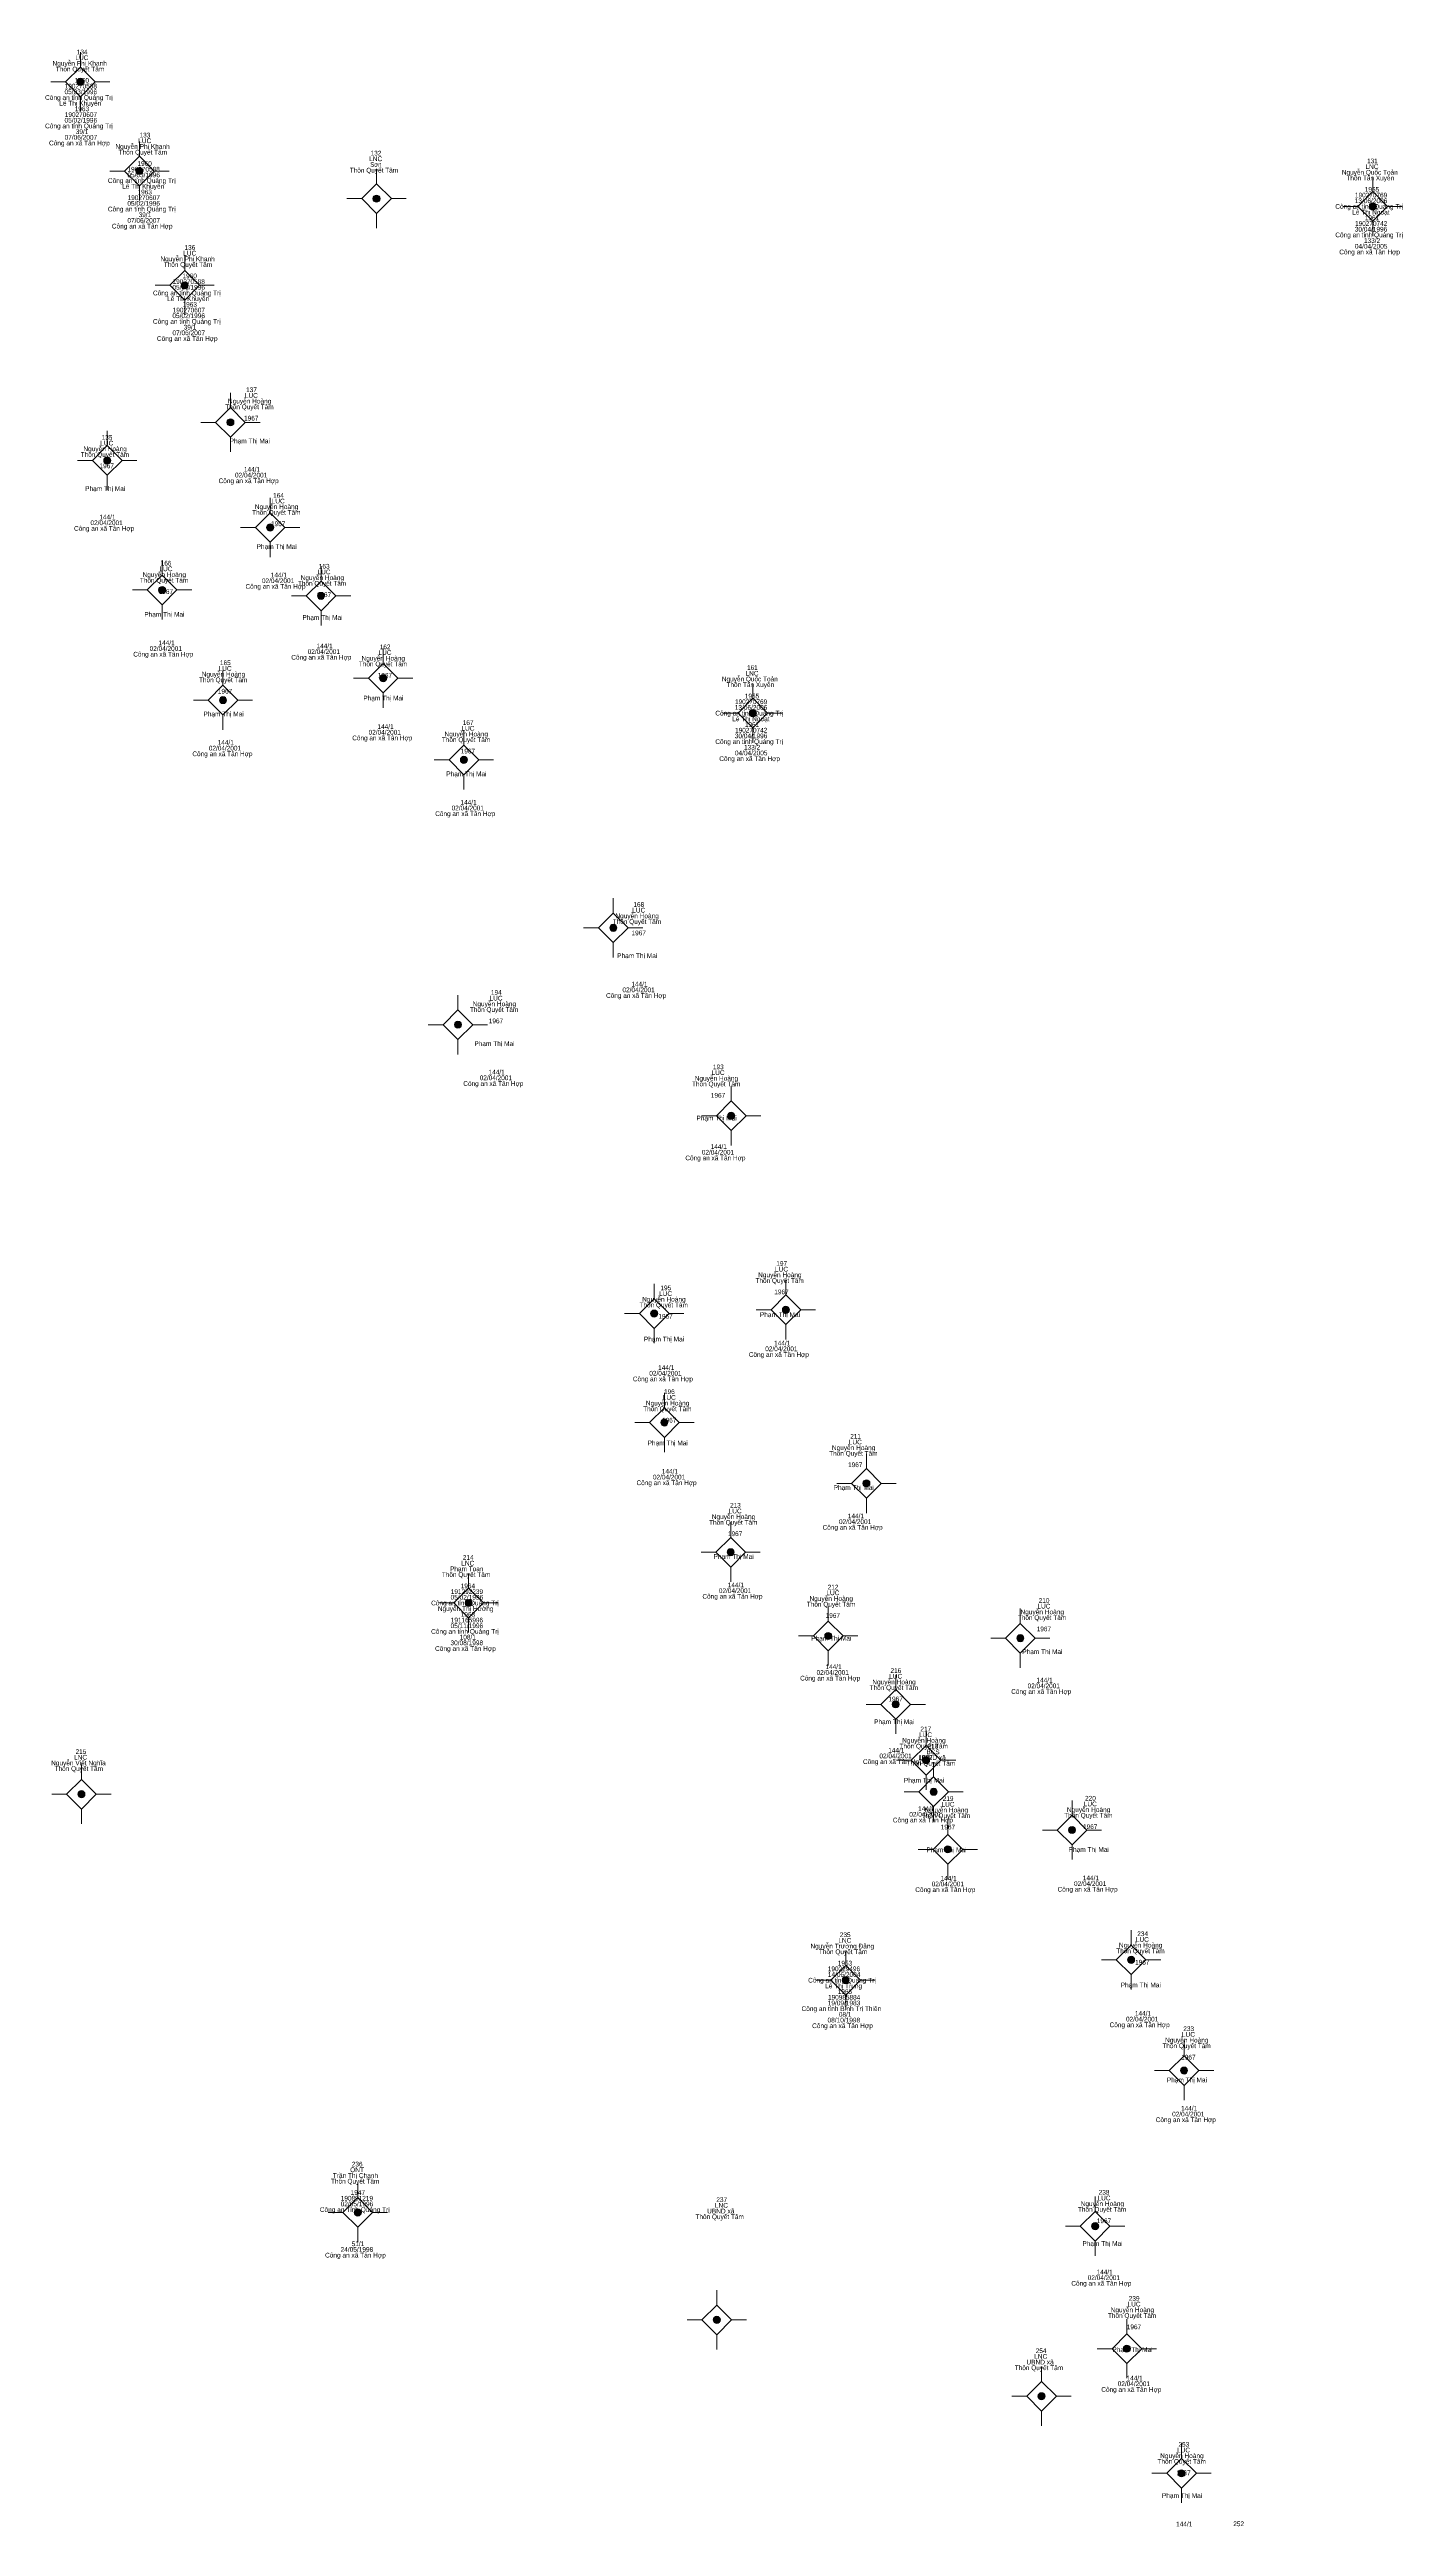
# Model space of a CAD drawing. Header units: metres. Extents: x 550999 to 552168, y 1840734 to 1841978.
# Drawn here: x 550998.7 to 551112.8, y 1841221.8 to 1841430.8 of the extents above; entities that cross this region are included whole.
import ezdxf
from ezdxf.enums import TextEntityAlignment as Align

# ---------------------------------------------------------------- set-up
doc = ezdxf.new("R2010")
doc.units = ezdxf.units.M
doc.header["$LTSCALE"] = 0.16
doc.layers.add('11', color=7, linetype='Continuous', lineweight=13)
doc.layers.add('15', color=7, linetype='Continuous')

msp = doc.modelspace()

# ---------------------------------------------------------------- hatches: boundary and pattern name
at = {"layer": '11'}
for points in [[(551001.6295, 1841428.05, 1), (551001.0295, 1841428.05, 1)], [(551006.6095, 1841420.53, 1), (551006.0095, 1841420.53, 1)], [(551026.6095, 1841418.2, 1), (551026.0095, 1841418.2, 1)], [(551110.6395, 1841417.54, 1), (551110.0395, 1841417.54, 1)], [(551010.4295, 1841410.89, 1), (551009.8295, 1841410.89, 1)], [(551014.2895, 1841399.33, 1), (551013.6895, 1841399.33, 1)], [(551003.8995, 1841396.12, 1), (551003.2995, 1841396.12, 1)], [(551017.6395, 1841390.46, 1), (551017.0395, 1841390.46, 1)], [(551008.5295, 1841385.19, 1), (551007.9295, 1841385.19, 1)], [(551021.9295, 1841384.69, 1), (551021.3295, 1841384.69, 1)], [(551027.1695, 1841377.75, 1), (551026.5695, 1841377.75, 1)], [(551013.6595, 1841375.9, 1), (551013.0595, 1841375.9, 1)], [(551058.3495, 1841374.8, 1), (551057.7495, 1841374.8, 1)], [(551033.9795, 1841370.86, 1), (551033.3795, 1841370.86, 1)], [(551046.5795, 1841356.69, 1), (551045.9795, 1841356.69, 1)], [(551033.4795, 1841348.52, 1), (551032.8795, 1841348.52, 1)], [(551056.5295, 1841340.84, 1), (551055.9295, 1841340.84, 1)], [(551050.0295, 1841324.15, 1), (551049.4295, 1841324.15, 1)], [(551061.1395, 1841324.47, 1), (551060.5395, 1841324.47, 1)], [(551050.8895, 1841314.96, 1), (551050.2895, 1841314.96, 1)], [(551067.9295, 1841309.83, 1), (551067.3295, 1841309.83, 1)], [(551056.4795, 1841304.02, 1), (551055.8795, 1841304.02, 1)], [(551034.3795, 1841299.74, 1), (551033.7795, 1841299.74, 1)], [(551064.7095, 1841296.96, 1), (551064.1095, 1841296.96, 1)], [(551080.9095, 1841296.77, 1), (551080.3095, 1841296.77, 1)], [(551070.3995, 1841291.19, 1), (551069.7995, 1841291.19, 1)], [(551072.9595, 1841286.48, 1), (551072.3595, 1841286.48, 1)], [(551001.7195, 1841283.61, 1), (551001.1195, 1841283.61, 1)], [(551073.5995, 1841283.82, 1), (551072.9995, 1841283.82, 1)], [(551074.7995, 1841278.96, 1), (551074.1995, 1841278.96, 1)], [(551085.2695, 1841280.59, 1), (551084.6695, 1841280.59, 1)], [(551090.2495, 1841269.64, 1), (551089.6495, 1841269.64, 1)], [(551066.1795, 1841267.92, 1), (551065.5795, 1841267.92, 1)], [(551094.7195, 1841260.3, 1), (551094.1195, 1841260.3, 1)], [(551025.0295, 1841248.33, 1), (551024.4295, 1841248.33, 1)], [(551087.2195, 1841247.17, 1), (551086.6195, 1841247.17, 1)], [(551055.3095, 1841239.27, 1), (551054.7095, 1841239.27, 1)], [(551089.8995, 1841236.84, 1), (551089.2995, 1841236.84, 1)], [(551082.6995, 1841232.83, 1), (551082.0995, 1841232.83, 1)], [(551094.5095, 1841226.33, 1), (551093.9095, 1841226.33, 1)]]:
    msp.add_hatch(color=256, dxfattribs=at).paths.add_polyline_path(points)

# ---------------------------------------------------------------- linework, layer by layer
for p, q in [((551001.33, 1841430.55), (551001.33, 1841429.3)), ((551000.08, 1841428.05), (550998.83, 1841428.05)), ((551003.83, 1841428.05), (551002.58, 1841428.05)), ((551001.33, 1841426.8), (551001.33, 1841425.55)), ((551006.31, 1841423.03), (551006.31, 1841421.78)), ((551005.06, 1841420.53), (551003.81, 1841420.53)), ((551006.31, 1841419.28), (551006.31, 1841418.03)), ((551008.81, 1841420.53), (551007.56, 1841420.53)), ((551026.31, 1841420.7), (551026.31, 1841419.45)), ((551110.34, 1841420.04), (551110.34, 1841418.79)), ((551025.06, 1841418.2), (551023.81, 1841418.2)), ((551026.31, 1841416.95), (551026.31, 1841415.7)), ((551028.81, 1841418.2), (551027.56, 1841418.2)), ((551109.09, 1841417.54), (551107.84, 1841417.54)), ((551112.84, 1841417.54), (551111.59, 1841417.54)), ((551110.34, 1841416.29), (551110.34, 1841415.04)), ((551010.13, 1841413.39), (551010.13, 1841412.14)), ((551008.88, 1841410.89), (551007.63, 1841410.89)), ((551012.63, 1841410.89), (551011.38, 1841410.89)), ((551010.13, 1841409.64), (551010.13, 1841408.39)), ((551013.99, 1841401.83), (551013.99, 1841400.58)), ((551003.6, 1841398.62), (551003.6, 1841397.37)), ((551012.74, 1841399.33), (551011.49, 1841399.33)), ((551016.49, 1841399.33), (551015.24, 1841399.33)), ((551002.35, 1841396.12), (551001.1, 1841396.12)), ((551006.1, 1841396.12), (551004.85, 1841396.12)), ((551013.99, 1841398.08), (551013.99, 1841396.83)), ((551003.6, 1841394.87), (551003.6, 1841393.62)), ((551017.34, 1841392.96), (551017.34, 1841391.71)), ((551016.09, 1841390.46), (551014.84, 1841390.46)), ((551019.84, 1841390.46), (551018.59, 1841390.46)), ((551008.23, 1841387.69), (551008.23, 1841386.44)), ((551017.34, 1841389.21), (551017.34, 1841387.96)), ((551021.63, 1841387.19), (551021.63, 1841385.94)), ((551006.98, 1841385.19), (551005.73, 1841385.19)), ((551008.23, 1841383.94), (551008.23, 1841382.69)), ((551010.73, 1841385.19), (551009.48, 1841385.19)), ((551020.38, 1841384.69), (551019.13, 1841384.69)), ((551024.13, 1841384.69), (551022.88, 1841384.69)), ((551021.63, 1841383.44), (551021.63, 1841382.19)), ((551026.87, 1841380.25), (551026.87, 1841379)), ((551013.36, 1841378.4), (551013.36, 1841377.15)), ((551025.62, 1841377.75), (551024.37, 1841377.75)), ((551029.37, 1841377.75), (551028.12, 1841377.75)), ((551058.05, 1841377.3), (551058.05, 1841376.05)), ((551012.11, 1841375.9), (551010.86, 1841375.9)), ((551015.86, 1841375.9), (551014.61, 1841375.9)), ((551026.87, 1841376.5), (551026.87, 1841375.25)), ((551013.36, 1841374.65), (551013.36, 1841373.4)), ((551033.68, 1841373.36), (551033.68, 1841372.11)), ((551056.8, 1841374.8), (551055.55, 1841374.8)), ((551058.05, 1841373.55), (551058.05, 1841372.3)), ((551060.55, 1841374.8), (551059.3, 1841374.8)), ((551032.43, 1841370.86), (551031.18, 1841370.86)), ((551033.68, 1841369.61), (551033.68, 1841368.36)), ((551036.18, 1841370.86), (551034.93, 1841370.86)), ((551046.28, 1841359.19), (551046.28, 1841357.94)), ((551045.03, 1841356.69), (551043.78, 1841356.69)), ((551048.78, 1841356.69), (551047.53, 1841356.69)), ((551046.28, 1841355.44), (551046.28, 1841354.19)), ((551033.18, 1841351.02), (551033.18, 1841349.77)), ((551031.93, 1841348.52), (551030.68, 1841348.52)), ((551035.68, 1841348.52), (551034.43, 1841348.52)), ((551033.18, 1841347.27), (551033.18, 1841346.02)), ((551056.23, 1841343.34), (551056.23, 1841342.09)), ((551054.98, 1841340.84), (551053.73, 1841340.84)), ((551058.73, 1841340.84), (551057.48, 1841340.84)), ((551056.23, 1841339.59), (551056.23, 1841338.34)), ((551049.73, 1841326.65), (551049.73, 1841325.4)), ((551060.84, 1841326.97), (551060.84, 1841325.72)), ((551048.48, 1841324.15), (551047.23, 1841324.15)), ((551049.73, 1841322.9), (551049.73, 1841321.65)), ((551052.23, 1841324.15), (551050.98, 1841324.15)), ((551059.59, 1841324.47), (551058.34, 1841324.47)), ((551060.84, 1841323.22), (551060.84, 1841321.97)), ((551063.34, 1841324.47), (551062.09, 1841324.47)), ((551050.59, 1841317.46), (551050.59, 1841316.21)), ((551049.34, 1841314.96), (551048.09, 1841314.96)), ((551053.09, 1841314.96), (551051.84, 1841314.96)), ((551050.59, 1841313.71), (551050.59, 1841312.46)), ((551067.63, 1841312.33), (551067.63, 1841311.08)), ((551066.38, 1841309.83), (551065.13, 1841309.83)), ((551067.63, 1841308.58), (551067.63, 1841307.33)), ((551070.13, 1841309.83), (551068.88, 1841309.83)), ((551056.18, 1841306.52), (551056.18, 1841305.27)), ((551034.08, 1841302.24), (551034.08, 1841300.99)), ((551054.93, 1841304.02), (551053.68, 1841304.02)), ((551056.18, 1841302.77), (551056.18, 1841301.52)), ((551058.68, 1841304.02), (551057.43, 1841304.02)), ((551032.83, 1841299.74), (551031.58, 1841299.74)), ((551034.08, 1841298.49), (551034.08, 1841297.24)), ((551036.58, 1841299.74), (551035.33, 1841299.74)), ((551064.41, 1841299.46), (551064.41, 1841298.21)), ((551080.61, 1841299.27), (551080.61, 1841298.02)), ((551063.16, 1841296.96), (551061.91, 1841296.96)), ((551066.91, 1841296.96), (551065.66, 1841296.96)), ((551079.36, 1841296.77), (551078.11, 1841296.77)), ((551083.11, 1841296.77), (551081.86, 1841296.77)), ((551064.41, 1841295.71), (551064.41, 1841294.46)), ((551070.1, 1841293.69), (551070.1, 1841292.44)), ((551080.61, 1841295.52), (551080.61, 1841294.27)), ((551068.85, 1841291.19), (551067.6, 1841291.19)), ((551070.1, 1841289.94), (551070.1, 1841288.69)), ((551072.6, 1841291.19), (551071.35, 1841291.19)), ((551072.66, 1841288.98), (551072.66, 1841287.73)), ((551001.42, 1841286.11), (551001.42, 1841284.86)), ((551071.41, 1841286.48), (551070.16, 1841286.48)), ((551073.3, 1841286.32), (551073.3, 1841285.07)), ((551075.16, 1841286.48), (551073.91, 1841286.48)), ((551000.17, 1841283.61), (550998.92, 1841283.61)), ((551003.92, 1841283.61), (551002.67, 1841283.61)), ((551072.05, 1841283.82), (551070.8, 1841283.82)), ((551072.66, 1841285.23), (551072.66, 1841283.98)), ((551075.8, 1841283.82), (551074.55, 1841283.82)), ((551001.42, 1841282.36), (551001.42, 1841281.11)), ((551073.3, 1841282.57), (551073.3, 1841281.32)), ((551074.5, 1841281.46), (551074.5, 1841280.21)), ((551084.97, 1841283.09), (551084.97, 1841281.84)), ((551083.72, 1841280.59), (551082.47, 1841280.59)), ((551084.97, 1841279.34), (551084.97, 1841278.09)), ((551087.47, 1841280.59), (551086.22, 1841280.59)), ((551073.25, 1841278.96), (551072, 1841278.96)), ((551074.5, 1841277.71), (551074.5, 1841276.46)), ((551077, 1841278.96), (551075.75, 1841278.96)), ((551089.95, 1841272.14), (551089.95, 1841270.89)), ((551065.88, 1841270.42), (551065.88, 1841269.17)), ((551088.7, 1841269.64), (551087.45, 1841269.64)), ((551092.45, 1841269.64), (551091.2, 1841269.64)), ((551064.63, 1841267.92), (551063.38, 1841267.92)), ((551065.88, 1841266.67), (551065.88, 1841265.42)), ((551068.38, 1841267.92), (551067.13, 1841267.92)), ((551089.95, 1841268.39), (551089.95, 1841267.14)), ((551094.42, 1841262.8), (551094.42, 1841261.55)), ((551093.17, 1841260.3), (551091.92, 1841260.3)), ((551096.92, 1841260.3), (551095.67, 1841260.3)), ((551094.42, 1841259.05), (551094.42, 1841257.8)), ((551024.73, 1841250.83), (551024.73, 1841249.58)), ((551023.48, 1841248.33), (551022.23, 1841248.33)), ((551027.23, 1841248.33), (551025.98, 1841248.33)), ((551086.92, 1841249.67), (551086.92, 1841248.42)), ((551024.73, 1841247.08), (551024.73, 1841245.83)), ((551085.67, 1841247.17), (551084.42, 1841247.17)), ((551086.92, 1841245.92), (551086.92, 1841244.67)), ((551089.42, 1841247.17), (551088.17, 1841247.17)), ((551055.01, 1841241.77), (551055.01, 1841240.52)), ((551089.6, 1841239.34), (551089.6, 1841238.09)), ((551053.76, 1841239.27), (551052.51, 1841239.27)), ((551055.01, 1841238.02), (551055.01, 1841236.77)), ((551057.51, 1841239.27), (551056.26, 1841239.27)), ((551082.4, 1841235.33), (551082.4, 1841234.08)), ((551088.35, 1841236.84), (551087.1, 1841236.84)), ((551089.6, 1841235.59), (551089.6, 1841234.34)), ((551092.1, 1841236.84), (551090.85, 1841236.84)), ((551081.15, 1841232.83), (551079.9, 1841232.83)), ((551082.4, 1841231.58), (551082.4, 1841230.33)), ((551084.9, 1841232.83), (551083.65, 1841232.83)), ((551094.21, 1841228.83), (551094.21, 1841227.58)), ((551092.96, 1841226.33), (551091.71, 1841226.33)), ((551094.21, 1841225.08), (551094.21, 1841223.83)), ((551096.71, 1841226.33), (551095.46, 1841226.33))]:
    msp.add_line(p, q, dxfattribs=at)
for points in [[(551001.33, 1841429.3), (551000.08, 1841428.05), (551001.33, 1841426.8), (551002.58, 1841428.05)], [(551006.31, 1841421.78), (551005.06, 1841420.53), (551006.31, 1841419.28), (551007.56, 1841420.53)], [(551026.31, 1841419.45), (551025.06, 1841418.2), (551026.31, 1841416.95), (551027.56, 1841418.2)], [(551110.34, 1841418.79), (551109.09, 1841417.54), (551110.34, 1841416.29), (551111.59, 1841417.54)], [(551010.13, 1841412.14), (551008.88, 1841410.89), (551010.13, 1841409.64), (551011.38, 1841410.89)], [(551013.99, 1841400.58), (551012.74, 1841399.33), (551013.99, 1841398.08), (551015.24, 1841399.33)], [(551003.6, 1841397.37), (551002.35, 1841396.12), (551003.6, 1841394.87), (551004.85, 1841396.12)], [(551017.34, 1841391.71), (551016.09, 1841390.46), (551017.34, 1841389.21), (551018.59, 1841390.46)], [(551008.23, 1841386.44), (551006.98, 1841385.19), (551008.23, 1841383.94), (551009.48, 1841385.19)], [(551021.63, 1841385.94), (551020.38, 1841384.69), (551021.63, 1841383.44), (551022.88, 1841384.69)], [(551026.87, 1841379), (551025.62, 1841377.75), (551026.87, 1841376.5), (551028.12, 1841377.75)], [(551013.36, 1841377.15), (551012.11, 1841375.9), (551013.36, 1841374.65), (551014.61, 1841375.9)], [(551058.05, 1841376.05), (551056.8, 1841374.8), (551058.05, 1841373.55), (551059.3, 1841374.8)], [(551033.68, 1841372.11), (551032.43, 1841370.86), (551033.68, 1841369.61), (551034.93, 1841370.86)], [(551046.28, 1841357.94), (551045.03, 1841356.69), (551046.28, 1841355.44), (551047.53, 1841356.69)], [(551033.18, 1841349.77), (551031.93, 1841348.52), (551033.18, 1841347.27), (551034.43, 1841348.52)], [(551056.23, 1841342.09), (551054.98, 1841340.84), (551056.23, 1841339.59), (551057.48, 1841340.84)], [(551049.73, 1841325.4), (551048.48, 1841324.15), (551049.73, 1841322.9), (551050.98, 1841324.15)], [(551060.84, 1841325.72), (551059.59, 1841324.47), (551060.84, 1841323.22), (551062.09, 1841324.47)], [(551050.59, 1841316.21), (551049.34, 1841314.96), (551050.59, 1841313.71), (551051.84, 1841314.96)], [(551067.63, 1841311.08), (551066.38, 1841309.83), (551067.63, 1841308.58), (551068.88, 1841309.83)], [(551056.18, 1841305.27), (551054.93, 1841304.02), (551056.18, 1841302.77), (551057.43, 1841304.02)], [(551034.08, 1841300.99), (551032.83, 1841299.74), (551034.08, 1841298.49), (551035.33, 1841299.74)], [(551064.41, 1841298.21), (551063.16, 1841296.96), (551064.41, 1841295.71), (551065.66, 1841296.96)], [(551080.61, 1841298.02), (551079.36, 1841296.77), (551080.61, 1841295.52), (551081.86, 1841296.77)], [(551070.1, 1841292.44), (551068.85, 1841291.19), (551070.1, 1841289.94), (551071.35, 1841291.19)], [(551072.66, 1841287.73), (551071.41, 1841286.48), (551072.66, 1841285.23), (551073.91, 1841286.48)], [(551001.42, 1841284.86), (551000.17, 1841283.61), (551001.42, 1841282.36), (551002.67, 1841283.61)], [(551073.3, 1841285.07), (551072.05, 1841283.82), (551073.3, 1841282.57), (551074.55, 1841283.82)], [(551084.97, 1841281.84), (551083.72, 1841280.59), (551084.97, 1841279.34), (551086.22, 1841280.59)], [(551074.5, 1841280.21), (551073.25, 1841278.96), (551074.5, 1841277.71), (551075.75, 1841278.96)], [(551089.95, 1841270.89), (551088.7, 1841269.64), (551089.95, 1841268.39), (551091.2, 1841269.64)], [(551065.88, 1841269.17), (551064.63, 1841267.92), (551065.88, 1841266.67), (551067.13, 1841267.92)], [(551094.42, 1841261.55), (551093.17, 1841260.3), (551094.42, 1841259.05), (551095.67, 1841260.3)], [(551024.73, 1841249.58), (551023.48, 1841248.33), (551024.73, 1841247.08), (551025.98, 1841248.33)], [(551086.92, 1841248.42), (551085.67, 1841247.17), (551086.92, 1841245.92), (551088.17, 1841247.17)], [(551055.01, 1841240.52), (551053.76, 1841239.27), (551055.01, 1841238.02), (551056.26, 1841239.27)], [(551089.6, 1841238.09), (551088.35, 1841236.84), (551089.6, 1841235.59), (551090.85, 1841236.84)], [(551082.4, 1841234.08), (551081.15, 1841232.83), (551082.4, 1841231.58), (551083.65, 1841232.83)], [(551094.21, 1841227.58), (551092.96, 1841226.33), (551094.21, 1841225.08), (551095.46, 1841226.33)]]:
    msp.add_lwpolyline(points, close=True, dxfattribs=at)
for centre in [(551001.3295, 1841428.05), (551006.3095, 1841420.53), (551026.3095, 1841418.2), (551110.3395, 1841417.54), (551010.1295, 1841410.89), (551013.9895, 1841399.33), (551003.5995, 1841396.12), (551017.3395, 1841390.46), (551008.2295, 1841385.19), (551021.6295, 1841384.69), (551026.8695, 1841377.75), (551013.3595, 1841375.9), (551058.0495, 1841374.8), (551033.6795, 1841370.86), (551046.2795, 1841356.69), (551033.1795, 1841348.52), (551056.2295, 1841340.84), (551049.7295, 1841324.15), (551060.8395, 1841324.47), (551050.5895, 1841314.96), (551067.6295, 1841309.83), (551056.1795, 1841304.02), (551034.0795, 1841299.74), (551064.4095, 1841296.96), (551080.6095, 1841296.77), (551070.0995, 1841291.19), (551072.6595, 1841286.48), (551001.4195, 1841283.61), (551073.2995, 1841283.82), (551074.4995, 1841278.96), (551084.9695, 1841280.59), (551089.9495, 1841269.64), (551065.8795, 1841267.92), (551094.4195, 1841260.3), (551024.7295, 1841248.33), (551086.9195, 1841247.17), (551055.0095, 1841239.27), (551089.5995, 1841236.84), (551082.3995, 1841232.83), (551094.2095, 1841226.33)]:
    msp.add_circle(centre, 0.3, dxfattribs=at)

# ---------------------------------------------------------------- texts
at = {"layer": '15'}
for s, width, p in [('Nguyễn Phi Khanh', 0.9, (551001.275, 1841429.41)), ('LUC', 0.95, (551001.46, 1841429.89)), ('134', 0.85, (551001.485, 1841430.37)), ('Thôn Quyết Tâm', 0.85, (551001.3, 1841428.93)), ('05/03/1996', 0.9, (551001.37, 1841427.01)), ('190270588', 0.85, (551001.37, 1841427.49)), ('1960', 0.85, (551001.455, 1841427.97)), ('Công an tỉnh Quảng Trị', 0.9, (551001.21, 1841426.53)), ('Lê Thị Khuyến', 0.9, (551001.325, 1841426.05)), ('190270607', 0.85, (551001.38, 1841425.09)), ('1963', 0.85, (551001.46, 1841425.57)), ('Công an tỉnh Quảng Trị', 0.9, (551001.21, 1841424.13)), ('05/02/1996', 0.9, (551001.37, 1841424.61)), ('07/06/2007', 0.9, (551001.375, 1841423.17)), ('39/1', 0.85, (551001.475, 1841423.65)), ('LUC', 0.95, (551006.76, 1841422.88)), ('133', 0.85, (551006.78, 1841423.36)), ('Công an xã Tân Hợp', 0.9, (551001.25, 1841422.69)), ('Nguyễn Phi Khanh', 0.9, (551006.575, 1841422.4)), ('Thôn Quyết Tâm', 0.85, (551006.6, 1841421.92)), ('1960', 0.85, (551006.755, 1841420.96)), ('LNC', 0.95, (551026.24, 1841421.36)), ('Sơn', 0.75, (551026.255, 1841420.88)), ('132', 0.85, (551026.265, 1841421.84)), ('LNC', 0.95, (551110.27, 1841420.7)), ('131', 0.8, (551110.305, 1841421.18)), ('Công an tỉnh Quảng Trị', 0.9, (551006.51, 1841419.52)), ('Lê Thị Khuyến', 0.9, (551006.625, 1841419.04)), ('05/03/1996', 0.9, (551006.67, 1841420)), ('190270588', 0.85, (551006.67, 1841420.48)), ('Thôn Quyết Tâm', 0.85, (551026.09, 1841420.4)), ('Nguyễn Quốc Toản', 0.85, (551110.085, 1841420.22)), ('Thôn Tân Xuyên', 0.85, (551110.125, 1841419.74)), ('1955', 0.85, (551110.27, 1841418.78)), ('Công an tỉnh Quảng Trị', 0.9, (551006.51, 1841417.12)), ('05/02/1996', 0.9, (551006.67, 1841417.6)), ('190270607', 0.85, (551006.68, 1841418.08)), ('1963', 0.85, (551006.76, 1841418.56)), ('39/1', 0.85, (551006.775, 1841416.64)), ('Công an tỉnh Quảng Trị', 0.9, (551110.03, 1841417.34)), ('Lê Thị Ngoạt', 0.9, (551110.175, 1841416.86)), ('13/06/2006', 0.9, (551110.19, 1841417.82)), ('190270769', 0.85, (551110.195, 1841418.3)), ('Công an xã Tân Hợp', 0.9, (551006.55, 1841415.68)), ('07/06/2007', 0.9, (551006.675, 1841416.16)), ('Công an tỉnh Quảng Trị', 0.9, (551110.03, 1841414.94)), ('30/04/1996', 0.9, (551110.19, 1841415.42)), ('190270742', 0.85, (551110.2, 1841415.9)), ('133/2', 0.85, (551110.275, 1841414.46)), ('1961', 0.8, (551110.275, 1841416.38)), ('Nguyễn Phi Khanh', 0.9, (551010.375, 1841412.92)), ('Thôn Quyết Tâm', 0.85, (551010.4, 1841412.44)), ('LUC', 0.95, (551010.56, 1841413.4)), ('136', 0.85, (551010.57, 1841413.88)), ('Công an xã Tân Hợp', 0.9, (551110.07, 1841413.5)), ('04/04/2005', 0.9, (551110.2, 1841413.98)), ('05/03/1996', 0.9, (551010.47, 1841410.52)), ('190270588', 0.85, (551010.47, 1841411)), ('1960', 0.85, (551010.555, 1841411.48)), ('Công an tỉnh Quảng Trị', 0.9, (551010.31, 1841410.04)), ('Lê Thị Khuyến', 0.9, (551010.425, 1841409.56)), ('190270607', 0.85, (551010.48, 1841408.6)), ('1963', 0.85, (551010.56, 1841409.08)), ('Công an tỉnh Quảng Trị', 0.9, (551010.31, 1841407.64)), ('Công an xã Tân Hợp', 0.9, (551010.35, 1841406.2)), ('05/02/1996', 0.9, (551010.47, 1841408.12)), ('07/06/2007', 0.9, (551010.475, 1841406.68)), ('39/1', 0.85, (551010.575, 1841407.16)), ('Thôn Quyết Tâm', 0.85, (551015.59, 1841400.44)), ('Nguyễn Hoàng', 0.9, (551015.61, 1841400.92)), ('LUC', 0.95, (551015.75, 1841401.4)), ('137', 0.9, (551015.765, 1841401.88)), ('135', 0.85, (551003.58, 1841397.86)), ('1967', 0.85, (551015.745, 1841399.48)), ('Thôn Quyết Tâm', 0.85, (551003.4, 1841396.42)), ('Nguyễn Hoàng', 0.9, (551003.42, 1841396.9)), ('LUC', 0.95, (551003.56, 1841397.38)), ('Phạm Thị Mai', 0.9, (551015.62, 1841397.56)), ('Phạm Thị Mai', 0.9, (551003.43, 1841393.54)), ('1967', 0.85, (551003.555, 1841395.46)), (' Công an xã Tân Hợp ', 0.85, (551015.525, 1841394.2)), (' 02/04/2001', 0.85, (551015.66, 1841394.68)), (' 144/1', 0.85, (551015.73, 1841395.16)), ('Thôn Quyết Tâm', 0.85, (551017.86, 1841391.53)), ('Nguyễn Hoàng', 0.9, (551017.88, 1841392.01)), ('LUC', 0.95, (551018.02, 1841392.49)), ('164', 0.85, (551018.045, 1841392.97)), (' Công an xã Tân Hợp ', 0.85, (551003.335, 1841390.18)), (' 02/04/2001', 0.85, (551003.47, 1841390.66)), (' 144/1', 0.85, (551003.54, 1841391.14)), ('1967', 0.85, (551018.015, 1841390.57)), ('Phạm Thị Mai', 0.9, (551017.89, 1841388.65)), ('Thôn Quyết Tâm', 0.85, (551008.39, 1841385.81)), ('Nguyễn Hoàng', 0.9, (551008.41, 1841386.29)), ('LUC', 0.95, (551008.55, 1841386.77)), ('166', 0.85, (551008.56, 1841387.25)), (' Công an xã Tân Hợp ', 0.85, (551017.795, 1841385.29)), (' 02/04/2001', 0.85, (551017.93, 1841385.77)), (' 144/1', 0.85, (551018, 1841386.25)), ('Thôn Quyết Tâm', 0.85, (551021.72, 1841385.55)), ('Nguyễn Hoàng', 0.9, (551021.74, 1841386.03)), ('LUC', 0.95, (551021.88, 1841386.51)), ('163', 0.85, (551021.9, 1841386.99)), ('1967', 0.85, (551008.545, 1841384.85)), ('1967', 0.85, (551021.875, 1841384.59)), ('Phạm Thị Mai', 0.9, (551008.42, 1841382.93)), ('Phạm Thị Mai', 0.9, (551021.75, 1841382.67)), (' Công an xã Tân Hợp ', 0.85, (551008.325, 1841379.57)), (' 02/04/2001', 0.85, (551008.46, 1841380.05)), (' 144/1', 0.85, (551008.53, 1841380.53)), (' Công an xã Tân Hợp ', 0.85, (551021.655, 1841379.31)), (' 02/04/2001', 0.85, (551021.79, 1841379.79)), (' 144/1', 0.85, (551021.86, 1841380.27)), ('Nguyễn Hoàng', 0.9, (551026.88, 1841379.23)), ('LUC', 0.95, (551027.02, 1841379.71)), ('162', 0.85, (551027.035, 1841380.19)), ('Thôn Quyết Tâm', 0.85, (551013.38, 1841377.41)), ('Nguyễn Hoàng', 0.9, (551013.4, 1841377.89)), ('LUC', 0.95, (551013.54, 1841378.37)), ('165', 0.85, (551013.56, 1841378.85)), ('Thôn Quyết Tâm', 0.85, (551026.86, 1841378.75)), ('1967', 0.85, (551027.015, 1841377.79)), ('Nguyễn Quốc Toản', 0.85, (551057.795, 1841377.48)), ('Thôn Tân Xuyên', 0.85, (551057.835, 1841377)), ('LNC', 0.95, (551057.98, 1841377.96)), ('161', 0.8, (551058.015, 1841378.44)), ('1967', 0.85, (551013.535, 1841376.45)), ('Phạm Thị Mai', 0.9, (551026.89, 1841375.87)), ('13/06/2006', 0.9, (551057.9, 1841375.08)), ('190270769', 0.85, (551057.905, 1841375.56)), ('1955', 0.85, (551057.98, 1841376.04)), ('Phạm Thị Mai', 0.9, (551013.41, 1841374.53)), (' 02/04/2001', 0.85, (551026.93, 1841372.99)), (' 144/1', 0.85, (551027, 1841373.47)), ('Nguyễn Hoàng', 0.9, (551033.88, 1841372.84)), ('LUC', 0.95, (551034.02, 1841373.32)), ('167', 0.9, (551034.035, 1841373.8)), ('Công an tỉnh Quảng Trị', 0.9, (551057.74, 1841374.6)), ('Lê Thị Ngoạt', 0.9, (551057.885, 1841374.12)), ('30/04/1996', 0.9, (551057.9, 1841372.68)), ('190270742', 0.85, (551057.91, 1841373.16)), ('1961', 0.8, (551057.985, 1841373.64)), (' Công an xã Tân Hợp ', 0.85, (551013.315, 1841371.17)), (' 02/04/2001', 0.85, (551013.45, 1841371.65)), (' 144/1', 0.85, (551013.52, 1841372.13)), (' Công an xã Tân Hợp ', 0.85, (551026.795, 1841372.51)), ('Thôn Quyết Tâm', 0.85, (551033.86, 1841372.36)), ('1967', 0.85, (551034.015, 1841371.4)), ('Công an tỉnh Quảng Trị', 0.9, (551057.74, 1841372.2)), ('Công an xã Tân Hợp', 0.9, (551057.78, 1841370.76)), ('04/04/2005', 0.9, (551057.91, 1841371.24)), ('133/2', 0.85, (551057.985, 1841371.72)), ('Phạm Thị Mai', 0.9, (551033.89, 1841369.48)), (' 02/04/2001', 0.85, (551033.93, 1841366.6)), (' 144/1', 0.85, (551034, 1841367.08)), (' Công an xã Tân Hợp ', 0.85, (551033.795, 1841366.12)), ('168', 0.85, (551048.435, 1841358.46)), ('Thôn Quyết Tâm', 0.85, (551048.27, 1841357.02)), ('Nguyễn Hoàng', 0.9, (551048.29, 1841357.5)), ('1967', 0.85, (551048.425, 1841356.06)), ('LUC', 0.95, (551048.43, 1841357.98)), ('Phạm Thị Mai', 0.9, (551048.3, 1841354.14)), (' 144/1', 0.85, (551048.41, 1841351.74)), ('Nguyễn Hoàng', 0.9, (551036.25, 1841350.08)), ('LUC', 0.95, (551036.39, 1841350.56)), ('194', 0.85, (551036.415, 1841351.04)), (' Công an xã Tân Hợp ', 0.85, (551048.205, 1841350.78)), (' 02/04/2001', 0.85, (551048.34, 1841351.26)), ('Thôn Quyết Tâm', 0.85, (551036.23, 1841349.6)), ('1967', 0.85, (551036.385, 1841348.64)), ('Phạm Thị Mai', 0.9, (551036.26, 1841346.72)), (' 02/04/2001', 0.85, (551036.3, 1841343.84)), (' 144/1', 0.85, (551036.37, 1841344.32)), ('Nguyễn Hoàng', 0.9, (551054.98, 1841343.8)), ('LUC', 0.95, (551055.12, 1841344.28)), ('193', 0.85, (551055.14, 1841344.76)), (' Công an xã Tân Hợp ', 0.85, (551036.165, 1841343.36)), ('Thôn Quyết Tâm', 0.85, (551054.96, 1841343.32)), ('1967', 0.85, (551055.115, 1841342.36)), ('Phạm Thị Mai', 0.9, (551054.99, 1841340.44)), (' 02/04/2001', 0.85, (551055.03, 1841337.56)), (' 144/1', 0.85, (551055.1, 1841338.04)), (' Công an xã Tân Hợp ', 0.85, (551054.895, 1841337.08)), ('Thôn Quyết Tâm', 0.85, (551060.31, 1841326.74)), ('Nguyễn Hoàng', 0.9, (551060.33, 1841327.22)), ('LUC', 0.95, (551060.47, 1841327.7)), ('197', 0.9, (551060.485, 1841328.18)), ('Thôn Quyết Tâm', 0.85, (551050.53, 1841324.68)), ('Nguyễn Hoàng', 0.9, (551050.55, 1841325.16)), ('LUC', 0.95, (551050.69, 1841325.64)), ('195', 0.85, (551050.71, 1841326.12)), ('1967', 0.85, (551060.465, 1841325.78)), ('1967', 0.85, (551050.685, 1841323.72)), ('Phạm Thị Mai', 0.9, (551060.34, 1841323.86)), ('Phạm Thị Mai', 0.9, (551050.56, 1841321.8)), (' Công an xã Tân Hợp ', 0.85, (551060.245, 1841320.5)), (' 02/04/2001', 0.85, (551060.38, 1841320.98)), (' 144/1', 0.85, (551060.45, 1841321.46)), (' Công an xã Tân Hợp ', 0.85, (551050.465, 1841318.44)), (' 02/04/2001', 0.85, (551050.6, 1841318.92)), (' 144/1', 0.85, (551050.67, 1841319.4)), ('Nguyễn Hoàng', 0.9, (551050.86, 1841316.4)), ('LUC', 0.95, (551051, 1841316.88)), ('196', 0.85, (551051.01, 1841317.36)), ('Thôn Quyết Tâm', 0.85, (551050.84, 1841315.92)), ('1967', 0.85, (551050.995, 1841314.96)), ('Phạm Thị Mai', 0.9, (551050.87, 1841313.04)), ('Thôn Quyết Tâm', 0.85, (551066.53, 1841312.16)), ('Nguyễn Hoàng', 0.9, (551066.55, 1841312.64)), ('LUC', 0.95, (551066.69, 1841313.12)), ('211', 0.8, (551066.715, 1841313.6)), (' 02/04/2001', 0.85, (551050.91, 1841310.16)), (' 144/1', 0.85, (551050.98, 1841310.64)), ('1967', 0.85, (551066.685, 1841311.2)), (' Công an xã Tân Hợp ', 0.85, (551050.775, 1841309.68)), ('Phạm Thị Mai', 0.9, (551066.56, 1841309.28)), ('Thôn Quyết Tâm', 0.85, (551056.4, 1841306.34)), ('Nguyễn Hoàng', 0.9, (551056.42, 1841306.82)), ('LUC', 0.95, (551056.56, 1841307.3)), ('213', 0.85, (551056.58, 1841307.78)), (' Công an xã Tân Hợp ', 0.85, (551066.465, 1841305.92)), (' 02/04/2001', 0.85, (551066.6, 1841306.4)), (' 144/1', 0.85, (551066.67, 1841306.88)), ('1967', 0.85, (551056.555, 1841305.38)), ('Thôn Quyết Tâm', 0.85, (551033.86, 1841301.94)), ('Phạm Toan', 0.85, (551033.92, 1841302.42)), ('LNC', 0.95, (551034.01, 1841302.9)), ('214', 0.85, (551034.045, 1841303.38)), ('Phạm Thị Mai', 0.9, (551056.43, 1841303.46)), ('Công an tỉnh Quảng Trị', 0.9, (551033.77, 1841299.54)), ('05/02/1996', 0.9, (551033.93, 1841300.02)), ('191292239', 0.85, (551033.935, 1841300.5)), ('1964', 0.85, (551034.015, 1841300.98)), (' Công an xã Tân Hợp ', 0.85, (551056.335, 1841300.1)), (' 02/04/2001', 0.85, (551056.47, 1841300.58)), (' 144/1', 0.85, (551056.54, 1841301.06)), ('Nguyễn Hoàng', 0.9, (551064.66, 1841299.92)), ('LUC', 0.95, (551064.8, 1841300.4)), ('212', 0.85, (551064.815, 1841300.88)), ('210', 0.85, (551082.615, 1841299.75)), ('Nguyễn Thị Hường', 0.9, (551033.83, 1841299.06)), ('05/11/1996', 0.9, (551033.93, 1841297.62)), ('191165996', 0.85, (551033.935, 1841298.1)), ('1968', 0.85, (551034.015, 1841298.58)), ('Thôn Quyết Tâm', 0.85, (551064.64, 1841299.44)), ('1967', 0.85, (551064.795, 1841298.48)), ('Thôn Quyết Tâm', 0.85, (551082.44, 1841298.31)), ('Nguyễn Hoàng', 0.9, (551082.46, 1841298.79)), ('LUC', 0.95, (551082.6, 1841299.27)), ('Công an tỉnh Quảng Trị', 0.9, (551033.77, 1841297.14)), ('Công an xã Tân Hợp', 0.9, (551033.81, 1841295.7)), ('30/08/1998', 0.9, (551033.925, 1841296.18)), ('108/1', 0.85, (551034.005, 1841296.66)), ('Phạm Thị Mai', 0.9, (551064.67, 1841296.56)), ('Phạm Thị Mai', 0.9, (551082.47, 1841295.43)), ('1967', 0.85, (551082.595, 1841297.35)), (' 02/04/2001', 0.85, (551064.71, 1841293.68)), (' 144/1', 0.85, (551064.78, 1841294.16)), ('LUC', 0.95, (551070.1, 1841293.36)), ('216', 0.85, (551070.11, 1841293.84)), (' Công an xã Tân Hợp ', 0.85, (551064.575, 1841293.2)), ('Thôn Quyết Tâm', 0.85, (551069.94, 1841292.4)), ('Nguyễn Hoàng', 0.9, (551069.96, 1841292.88)), ('1967', 0.85, (551070.095, 1841291.44)), (' Công an xã Tân Hợp ', 0.85, (551082.375, 1841292.07)), (' 02/04/2001', 0.85, (551082.51, 1841292.55)), (' 144/1', 0.85, (551082.58, 1841293.03)), ('Phạm Thị Mai', 0.9, (551069.97, 1841289.52)), ('215', 0.85, (551001.38, 1841287.01)), (' 144/1', 0.85, (551070.08, 1841287.12)), ('Thôn Quyết Tâm', 0.85, (551072.46, 1841287.47)), ('Nguyễn Hoàng', 0.9, (551072.48, 1841287.95)), ('LUC', 0.95, (551072.62, 1841288.43)), ('217', 0.9, (551072.635, 1841288.91)), ('BCS', 0.8, (551073.25, 1841286.98)), ('218', 0.85, (551073.245, 1841287.46)), ('Nguyễn Viết Nghĩa', 0.9, (551001.17, 1841286.05)), ('Thôn Quyết Tâm', 0.85, (551001.2, 1841285.57)), ('LNC', 0.95, (551001.35, 1841286.53)), (' Công an xã Tân Hợp ', 0.85, (551069.875, 1841286.16)), (' 02/04/2001', 0.85, (551070.01, 1841286.64)), ('Thôn Quyết Tâm', 0.85, (551073.08, 1841286.02)), ('1967', 0.85, (551072.615, 1841286.51)), ('UBND xã', 0.95, (551073.175, 1841286.5)), ('Phạm Thị Mai', 0.9, (551072.49, 1841284.59)), ('219', 0.85, (551074.52, 1841283.04)), ('220', 0.85, (551086.525, 1841283.07)), (' Công an xã Tân Hợp ', 0.85, (551072.395, 1841281.23)), (' 02/04/2001', 0.85, (551072.53, 1841281.71)), (' 144/1', 0.85, (551072.6, 1841282.19)), ('Thôn Quyết Tâm', 0.85, (551074.35, 1841281.6)), ('Nguyễn Hoàng', 0.9, (551074.37, 1841282.08)), ('LUC', 0.95, (551074.51, 1841282.56)), ('Thôn Quyết Tâm', 0.85, (551086.35, 1841281.63)), ('Nguyễn Hoàng', 0.9, (551086.37, 1841282.11)), ('LUC', 0.95, (551086.51, 1841282.59)), ('Phạm Thị Mai', 0.9, (551074.38, 1841278.72)), ('1967', 0.85, (551074.505, 1841280.64)), ('Phạm Thị Mai', 0.9, (551086.38, 1841278.75)), ('1967', 0.85, (551086.505, 1841280.67)), (' Công an xã Tân Hợp ', 0.85, (551074.285, 1841275.36)), (' 02/04/2001', 0.85, (551074.42, 1841275.84)), (' 144/1', 0.85, (551074.49, 1841276.32)), (' Công an xã Tân Hợp ', 0.85, (551086.285, 1841275.39)), (' 02/04/2001', 0.85, (551086.42, 1841275.87)), (' 144/1', 0.85, (551086.49, 1841276.35)), ('Nguyễn Trường Đăng', 0.9, (551065.595, 1841270.6)), ('LNC', 0.95, (551065.81, 1841271.08)), ('235', 0.85, (551065.84, 1841271.56)), ('Nguyễn Hoàng', 0.9, (551090.76, 1841270.68)), ('LUC', 0.95, (551090.9, 1841271.16)), ('234', 0.85, (551090.925, 1841271.64)), ('Thôn Quyết Tâm', 0.85, (551065.66, 1841270.12)), ('14/06/2004', 0.9, (551065.745, 1841268.2)), ('190229496', 0.85, (551065.735, 1841268.68)), ('1953', 0.85, (551065.82, 1841269.16)), ('Thôn Quyết Tâm', 0.85, (551090.74, 1841270.2)), ('1967', 0.85, (551090.895, 1841269.24)), ('Công an tỉnh Quảng Trị', 0.9, (551065.57, 1841267.72)), ('Lê Thị Trung', 0.9, (551065.71, 1841267.24)), ('190985884', 0.85, (551065.75, 1841266.28)), ('1965', 0.85, (551065.81, 1841266.76)), ('Phạm Thị Mai', 0.9, (551090.77, 1841267.32)), ('Công an tỉnh Bình Trị Thiên', 0.9, (551065.515, 1841265.32)), ('08/10/1998', 0.9, (551065.725, 1841264.36)), ('19/09/1983', 0.9, (551065.74, 1841265.8)), ('08/1', 0.85, (551065.835, 1841264.84)), (' 02/04/2001', 0.85, (551090.81, 1841264.44)), (' 144/1', 0.85, (551090.88, 1841264.92)), ('Công an xã Tân Hợp', 0.9, (551065.61, 1841263.88)), (' Công an xã Tân Hợp ', 0.85, (551090.675, 1841263.96)), ('Thôn Quyết Tâm', 0.85, (551094.63, 1841262.19)), ('Nguyễn Hoàng', 0.9, (551094.65, 1841262.67)), ('LUC', 0.95, (551094.79, 1841263.15)), ('233', 0.85, (551094.81, 1841263.63)), ('1967', 0.85, (551094.785, 1841261.23)), ('Phạm Thị Mai', 0.9, (551094.66, 1841259.31)), (' Công an xã Tân Hợp ', 0.85, (551094.565, 1841255.95)), (' 02/04/2001', 0.85, (551094.7, 1841256.43)), (' 144/1', 0.85, (551094.77, 1841256.91)), ('ONT', 0.95, (551024.67, 1841251.73)), ('236', 0.85, (551024.68, 1841252.21)), ('Thôn Quyết Tâm', 0.85, (551024.51, 1841250.77)), ('Trần Thị Chanh', 0.9, (551024.53, 1841251.25)), (' 1947', 0.9, (551024.66, 1841249.81)), ('238', 0.85, (551087.675, 1841249.83)), (' Công an Tỉnh Quảng Trị', 0.9, (551024.4, 1841248.37)), (' 02/05/1996', 0.9, (551024.585, 1841248.85)), (' 190891219', 0.85, (551024.58, 1841249.33)), ('Thôn Quyết Tâm', 0.85, (551055.25, 1841247.77)), ('UBND xã', 0.95, (551055.345, 1841248.25)), ('LNC', 0.95, (551055.4, 1841248.73)), ('237', 0.9, (551055.425, 1841249.21)), ('Thôn Quyết Tâm', 0.85, (551087.51, 1841248.39)), ('Nguyễn Hoàng', 0.9, (551087.53, 1841248.87)), ('1967', 0.85, (551087.665, 1841247.43)), ('LUC', 0.95, (551087.67, 1841249.35)), (' 51/1', 0.85, (551024.67, 1841245.49)), ('Phạm Thị Mai', 0.9, (551087.54, 1841245.51)), (' Công an xã Tân Hợp', 0.9, (551024.455, 1841244.53)), (' 24/05/1998', 0.9, (551024.58, 1841245.01)), (' 144/1', 0.85, (551087.65, 1841243.11)), (' Công an xã Tân Hợp ', 0.85, (551087.445, 1841242.15)), (' 02/04/2001', 0.85, (551087.58, 1841242.63)), ('Thôn Quyết Tâm', 0.85, (551090.04, 1841239.44)), ('Nguyễn Hoàng', 0.9, (551090.06, 1841239.92)), ('LUC', 0.95, (551090.2, 1841240.4)), ('239', 0.85, (551090.21, 1841240.88)), ('1967', 0.85, (551090.195, 1841238.48)), ('Thôn Quyết Tâm', 0.85, (551082.18, 1841235.03)), ('UBND xã', 0.95, (551082.275, 1841235.51)), ('LNC', 0.95, (551082.33, 1841235.99)), ('254', 0.85, (551082.365, 1841236.47)), ('Phạm Thị Mai', 0.9, (551090.07, 1841236.56)), (' Công an xã Tân Hợp ', 0.85, (551089.975, 1841233.2)), (' 02/04/2001', 0.85, (551090.11, 1841233.68)), (' 144/1', 0.85, (551090.18, 1841234.16)), ('253', 0.85, (551094.4, 1841228.57)), ('Thôn Quyết Tâm', 0.85, (551094.22, 1841227.13)), ('Nguyễn Hoàng', 0.9, (551094.24, 1841227.61)), ('LUC', 0.95, (551094.38, 1841228.09)), ('1967', 0.85, (551094.375, 1841226.17)), ('Phạm Thị Mai', 0.9, (551094.25, 1841224.25)), (' 144/1', 0.85, (551094.36, 1841221.85)), ('252', 0.85, (551099.025, 1841221.87))]:
    msp.add_text(s, height=0.4, dxfattribs=dict(at, width=width)).set_placement(p, align=Align.CENTER)

doc.saveas('drawing.dxf')
